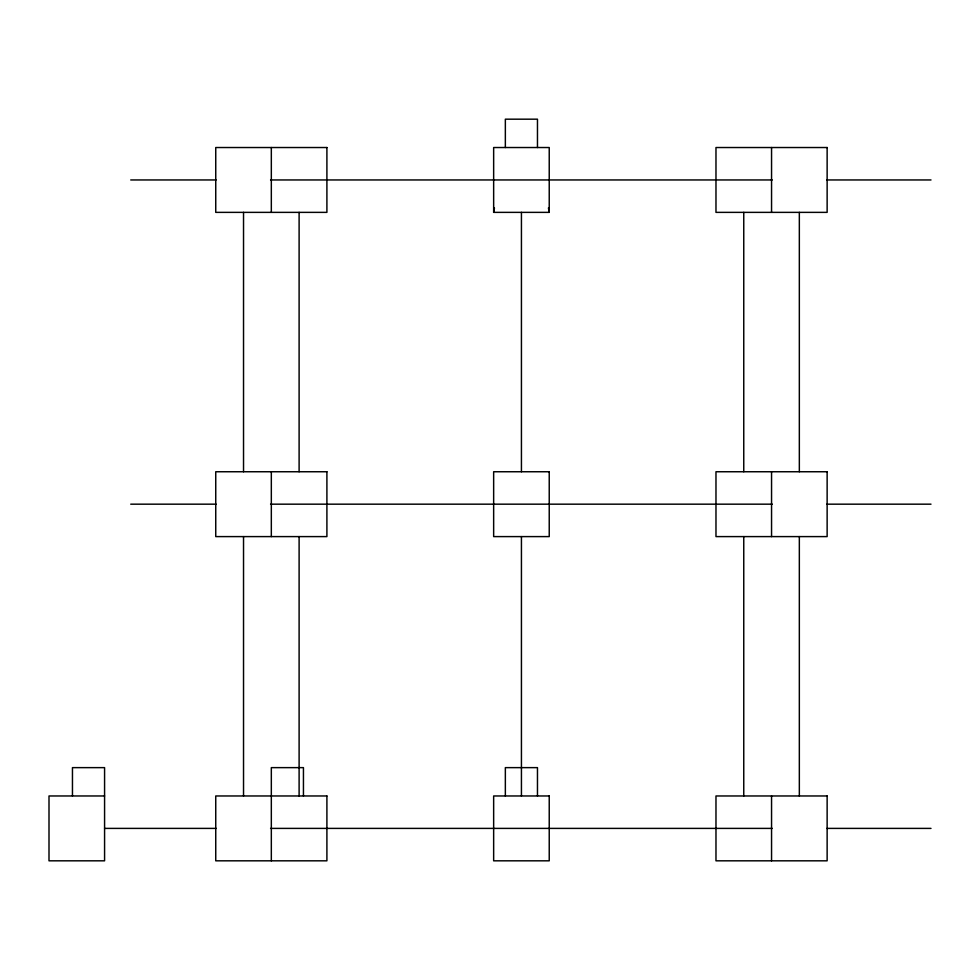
<?xml version="1.0" encoding="UTF-8"?>
<svg xmlns="http://www.w3.org/2000/svg" width="980" height="980" viewBox="0 0 980 980"><rect width="100%" height="100%" fill="white"/><g stroke="black" fill="none" stroke-linecap="round" stroke-linejoin="round"><path stroke-width="1.47" d="M493.651 212.366L493.651 147.527L549.229 147.527L549.229 212.366L493.651 212.366L494.447 207.956M130.732 179.953L216.09 179.953M270.578 179.953L772.301 179.953M826.899 179.953L931 179.953M130.732 504.173L216.09 504.173M270.578 504.173L772.301 504.173M826.899 504.173L931 504.173M104.578 795.968L49 795.968L49 860.82L104.578 860.82L104.578 767.634L72.459 767.634L72.459 795.968M104.578 828.394L216.249 828.394M270.578 828.394L772.301 828.394M826.899 828.394L931 828.394M548.433 207.956L549.229 212.366M799.337 212.366L799.337 471.748M799.337 536.599L799.337 795.968M771.554 147.527L771.554 212.366M771.554 471.748L771.554 536.599M771.554 795.968L771.554 860.82M743.759 212.366L743.759 471.748M743.759 536.599L743.759 795.968M537.469 147.527L537.469 119.18L505.349 119.18L505.349 147.527M537.469 795.968L537.469 767.634L505.349 767.634L505.349 795.968M521.434 212.366L521.434 471.748M521.434 536.599L521.434 795.968M303.445 795.968L303.445 767.634L271.325 767.634L271.325 860.82M299.108 212.366L299.108 471.748M299.108 536.599L299.108 795.968M271.325 147.527L271.325 212.366M271.325 471.748L271.325 536.599M243.53 212.366L243.53 471.748M243.53 536.599L243.53 795.968M326.904 147.527L215.747 147.527L215.747 212.366L326.904 212.366L326.904 147.527M827.132 147.527L715.976 147.527L715.976 212.366L827.132 212.366L827.132 147.527M326.904 471.748L215.747 471.748L215.747 536.599L326.904 536.599L326.904 471.748M549.229 471.748L493.651 471.748L493.651 536.599L549.229 536.599L549.229 471.748M827.132 471.748L715.976 471.748L715.976 536.599L827.132 536.599L827.132 471.748M326.904 795.968L215.747 795.968L215.747 860.82L326.904 860.82L326.904 795.968M549.229 795.968L493.651 795.968L493.651 860.82L549.229 860.82L549.229 795.968M827.132 795.968L715.976 795.968L715.976 860.82L827.132 860.82L827.132 795.968"/></g></svg>
